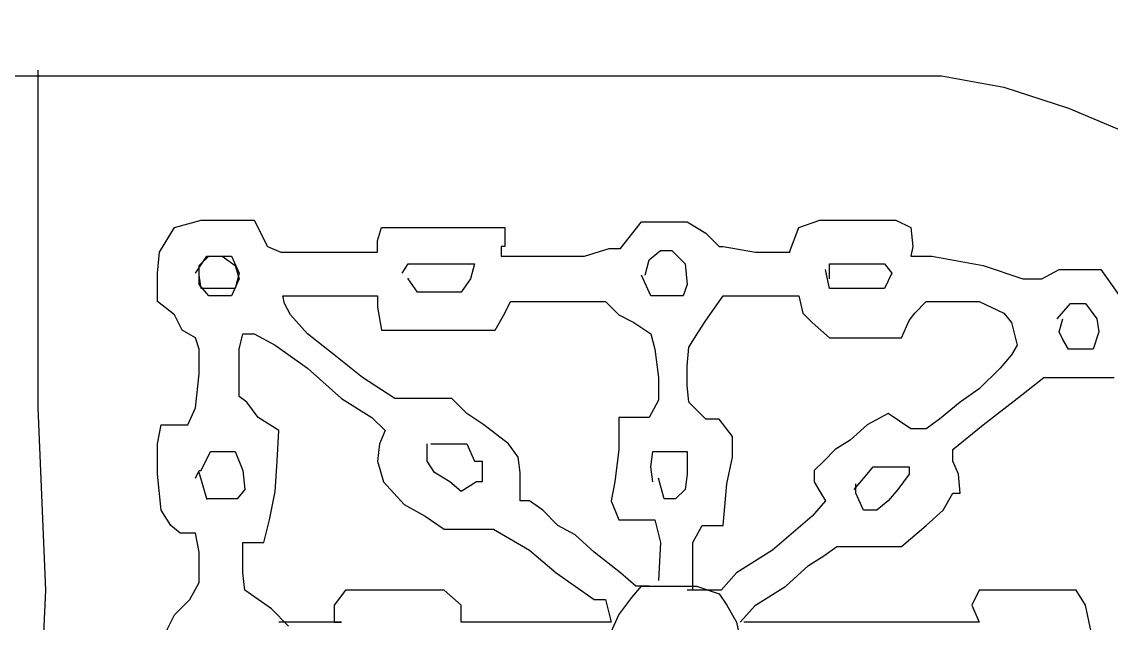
# Model space of a CAD drawing. Extents: x 748454 to 749044, y 4315881 to 4316908.
# Drawn here: x 748492.02 to 748497.76, y 4316745.25 to 4316748.42 of the extents above; entities that cross this region are included whole.
import ezdxf

# ---------------------------------------------------------------- set-up
doc = ezdxf.new("R2010")
doc.units = 0
doc.layers.get('0').update_dxf_attribs({"linetype": 'CONTINUOUS'})

msp = doc.modelspace()

# ---------------------------------------------------------------- linework, layer by layer
at = {"color": 0, "linetype": 'CONTINUOUS'}
for p, q in [((748491.92, 4316748.14), (748492.12, 4316748.14)), ((748491.92, 4316748.14), (748492.12, 4316748.14)), ((748492.1, 4316748.17), (748492.1, 4316747.97)), ((748492.1, 4316748.17), (748492.1, 4316747.97)), ((748492.12, 4316748.14), (748492.85, 4316748.14)), ((748492.12, 4316748.14), (748492.85, 4316748.14)), ((748492.85, 4316748.14), (748493.26, 4316748.14)), ((748492.85, 4316748.14), (748493.26, 4316748.14)), ((748493.26, 4316748.14), (748493.82, 4316748.14)), ((748493.26, 4316748.14), (748493.82, 4316748.14)), ((748493.82, 4316748.14), (748494.14, 4316748.14)), ((748493.82, 4316748.14), (748494.14, 4316748.14)), ((748494.14, 4316748.14), (748494.64, 4316748.14)), ((748494.14, 4316748.14), (748494.64, 4316748.14)), ((748494.64, 4316748.14), (748495.2, 4316748.14)), ((748494.64, 4316748.14), (748495.2, 4316748.14)), ((748495.2, 4316748.14), (748495.68, 4316748.14)), ((748495.2, 4316748.14), (748495.68, 4316748.14)), ((748495.68, 4316748.14), (748496.09, 4316748.14)), ((748495.68, 4316748.14), (748496.09, 4316748.14)), ((748496.09, 4316748.14), (748496.5, 4316748.14)), ((748496.09, 4316748.14), (748496.5, 4316748.14)), ((748496.5, 4316748.14), (748496.86, 4316748.14)), ((748496.5, 4316748.14), (748496.86, 4316748.14)), ((748496.86, 4316748.14), (748497.19, 4316748.08)), ((748496.86, 4316748.14), (748497.19, 4316748.08)), ((748497.19, 4316748.08), (748497.53, 4316747.97)), ((748497.19, 4316748.08), (748497.53, 4316747.97)), ((748492.1, 4316747.97), (748492.1, 4316747.32)), ((748492.1, 4316747.97), (748492.1, 4316747.32)), ((748497.53, 4316747.97), (748497.93, 4316747.8)), ((748497.53, 4316747.97), (748497.93, 4316747.8)), ((748492.82, 4316747.34), (748492.96, 4316747.38)), ((748492.82, 4316747.34), (748492.96, 4316747.38)), ((748492.96, 4316747.38), (748493.09, 4316747.38)), ((748492.96, 4316747.38), (748493.09, 4316747.38)), ((748493.09, 4316747.38), (748493.24, 4316747.38)), ((748493.09, 4316747.38), (748493.24, 4316747.38)), ((748493.24, 4316747.38), (748493.31, 4316747.24)), ((748493.24, 4316747.38), (748493.31, 4316747.24)), ((748495.17, 4316747.23), (748495.28, 4316747.37)), ((748495.17, 4316747.23), (748495.28, 4316747.37)), ((748495.28, 4316747.37), (748495.4, 4316747.37)), ((748495.28, 4316747.37), (748495.4, 4316747.37)), ((748495.4, 4316747.37), (748495.52, 4316747.37)), ((748495.4, 4316747.37), (748495.52, 4316747.37)), ((748495.52, 4316747.37), (748495.62, 4316747.31)), ((748495.52, 4316747.37), (748495.62, 4316747.31)), ((748496.11, 4316747.34), (748496.22, 4316747.38)), ((748496.11, 4316747.34), (748496.22, 4316747.38)), ((748496.22, 4316747.38), (748496.35, 4316747.38)), ((748496.22, 4316747.38), (748496.35, 4316747.38)), ((748496.35, 4316747.38), (748496.5, 4316747.38)), ((748496.35, 4316747.38), (748496.5, 4316747.38)), ((748496.5, 4316747.38), (748496.62, 4316747.38)), ((748496.5, 4316747.38), (748496.62, 4316747.38)), ((748496.62, 4316747.38), (748496.7, 4316747.34)), ((748496.62, 4316747.38), (748496.7, 4316747.34)), ((748492.1, 4316747.32), (748492.1, 4316746.39)), ((748492.1, 4316747.32), (748492.1, 4316746.39)), ((748492.74, 4316747.21), (748492.82, 4316747.34)), ((748492.74, 4316747.21), (748492.82, 4316747.34)), ((748493.89, 4316747.27), (748493.91, 4316747.34)), ((748493.89, 4316747.27), (748493.91, 4316747.34)), ((748493.91, 4316747.34), (748493.98, 4316747.34)), ((748493.91, 4316747.34), (748493.98, 4316747.34)), ((748493.98, 4316747.34), (748494.14, 4316747.34)), ((748493.98, 4316747.34), (748494.14, 4316747.34)), ((748494.14, 4316747.34), (748494.27, 4316747.34)), ((748494.14, 4316747.34), (748494.27, 4316747.34)), ((748494.27, 4316747.34), (748494.4, 4316747.34)), ((748494.27, 4316747.34), (748494.4, 4316747.34)), ((748494.4, 4316747.34), (748494.5, 4316747.34)), ((748494.4, 4316747.34), (748494.5, 4316747.34)), ((748494.5, 4316747.34), (748494.56, 4316747.34)), ((748494.5, 4316747.34), (748494.56, 4316747.34)), ((748494.56, 4316747.34), (748494.56, 4316747.24)), ((748494.56, 4316747.34), (748494.56, 4316747.24)), ((748496.06, 4316747.21), (748496.11, 4316747.34)), ((748496.06, 4316747.21), (748496.11, 4316747.34)), ((748496.7, 4316747.34), (748496.71, 4316747.24)), ((748496.7, 4316747.34), (748496.71, 4316747.24)), ((748493.89, 4316747.21), (748493.89, 4316747.27)), ((748493.89, 4316747.21), (748493.89, 4316747.27)), ((748495.62, 4316747.31), (748495.69, 4316747.24)), ((748495.62, 4316747.31), (748495.69, 4316747.24)), ((748492.73, 4316747.1), (748492.74, 4316747.21)), ((748492.73, 4316747.1), (748492.74, 4316747.21)), ((748493.31, 4316747.24), (748493.38, 4316747.21)), ((748493.31, 4316747.24), (748493.38, 4316747.21)), ((748493.38, 4316747.21), (748493.5, 4316747.21)), ((748493.38, 4316747.21), (748493.5, 4316747.21)), ((748493.5, 4316747.21), (748493.64, 4316747.21)), ((748493.5, 4316747.21), (748493.64, 4316747.21)), ((748493.64, 4316747.21), (748493.8, 4316747.21)), ((748493.64, 4316747.21), (748493.8, 4316747.21)), ((748493.8, 4316747.21), (748493.89, 4316747.21)), ((748493.8, 4316747.21), (748493.89, 4316747.21)), ((748494.56, 4316747.24), (748494.54, 4316747.24)), ((748494.54, 4316747.24), (748494.54, 4316747.19)), ((748494.56, 4316747.24), (748494.54, 4316747.24)), ((748494.54, 4316747.24), (748494.54, 4316747.19)), ((748494.98, 4316747.19), (748495.11, 4316747.23)), ((748494.98, 4316747.19), (748495.11, 4316747.23)), ((748495.11, 4316747.23), (748495.17, 4316747.23)), ((748495.11, 4316747.23), (748495.17, 4316747.23)), ((748495.32, 4316747.17), (748495.38, 4316747.22)), ((748495.32, 4316747.17), (748495.38, 4316747.22)), ((748495.38, 4316747.22), (748495.44, 4316747.22)), ((748495.38, 4316747.22), (748495.44, 4316747.22)), ((748495.44, 4316747.22), (748495.51, 4316747.15)), ((748495.44, 4316747.22), (748495.51, 4316747.15)), ((748495.69, 4316747.24), (748495.71, 4316747.24)), ((748495.69, 4316747.24), (748495.71, 4316747.24)), ((748495.71, 4316747.24), (748495.88, 4316747.21)), ((748495.71, 4316747.24), (748495.88, 4316747.21)), ((748495.88, 4316747.21), (748495.98, 4316747.21)), ((748495.88, 4316747.21), (748495.98, 4316747.21)), ((748495.98, 4316747.21), (748496.06, 4316747.21)), ((748495.98, 4316747.21), (748496.06, 4316747.21)), ((748496.71, 4316747.24), (748496.7, 4316747.19)), ((748496.71, 4316747.24), (748496.7, 4316747.19)), ((748492.93, 4316747.1), (748492.99, 4316747.19)), ((748492.93, 4316747.1), (748492.99, 4316747.19)), ((748492.95, 4316747.14), (748493, 4316747.19)), ((748492.95, 4316747.14), (748493, 4316747.19)), ((748492.95, 4316747.04), (748492.95, 4316747.14)), ((748492.95, 4316747.09), (748492.95, 4316747.14)), ((748492.95, 4316747.04), (748492.95, 4316747.14)), ((748492.95, 4316747.09), (748492.95, 4316747.14)), ((748492.99, 4316747.19), (748493.04, 4316747.19)), ((748492.99, 4316747.19), (748493.04, 4316747.19)), ((748493, 4316747.19), (748493.07, 4316747.19)), ((748493, 4316747.19), (748493.07, 4316747.19)), ((748493.04, 4316747.19), (748493.12, 4316747.19)), ((748493.04, 4316747.19), (748493.12, 4316747.19)), ((748493.07, 4316747.19), (748493.14, 4316747.14)), ((748493.07, 4316747.19), (748493.14, 4316747.14)), ((748493.12, 4316747.19), (748493.16, 4316747.1)), ((748493.12, 4316747.19), (748493.16, 4316747.1)), ((748493.14, 4316747.14), (748493.16, 4316747.07)), ((748493.14, 4316747.14), (748493.16, 4316747.07)), ((748494.02, 4316747.1), (748494.05, 4316747.15)), ((748494.02, 4316747.1), (748494.05, 4316747.15)), ((748494.05, 4316747.15), (748494.11, 4316747.15)), ((748494.05, 4316747.15), (748494.11, 4316747.15)), ((748494.11, 4316747.15), (748494.21, 4316747.15)), ((748494.11, 4316747.15), (748494.21, 4316747.15)), ((748494.21, 4316747.15), (748494.34, 4316747.15)), ((748494.21, 4316747.15), (748494.34, 4316747.15)), ((748494.34, 4316747.15), (748494.4, 4316747.15)), ((748494.34, 4316747.15), (748494.4, 4316747.15)), ((748494.4, 4316747.15), (748494.38, 4316747.07)), ((748494.4, 4316747.15), (748494.38, 4316747.07)), ((748494.54, 4316747.19), (748494.69, 4316747.19)), ((748494.54, 4316747.19), (748494.69, 4316747.19)), ((748494.69, 4316747.19), (748494.87, 4316747.19)), ((748494.69, 4316747.19), (748494.87, 4316747.19)), ((748494.87, 4316747.19), (748494.98, 4316747.19)), ((748494.87, 4316747.19), (748494.98, 4316747.19)), ((748495.3, 4316747.09), (748495.32, 4316747.17)), ((748495.3, 4316747.09), (748495.32, 4316747.17)), ((748495.51, 4316747.15), (748495.52, 4316747.04)), ((748495.51, 4316747.15), (748495.52, 4316747.04)), ((748496.27, 4316747.07), (748496.27, 4316747.15)), ((748496.27, 4316747.15), (748496.3, 4316747.15)), ((748496.27, 4316747.07), (748496.27, 4316747.15)), ((748496.27, 4316747.15), (748496.3, 4316747.15)), ((748496.3, 4316747.15), (748496.41, 4316747.15)), ((748496.3, 4316747.15), (748496.41, 4316747.15)), ((748496.41, 4316747.15), (748496.5, 4316747.15)), ((748496.41, 4316747.15), (748496.5, 4316747.15)), ((748496.5, 4316747.15), (748496.56, 4316747.15)), ((748496.5, 4316747.15), (748496.56, 4316747.15)), ((748496.56, 4316747.15), (748496.6, 4316747.1)), ((748496.56, 4316747.15), (748496.6, 4316747.1)), ((748496.7, 4316747.19), (748496.81, 4316747.19)), ((748496.7, 4316747.19), (748496.81, 4316747.19)), ((748496.81, 4316747.19), (748497.08, 4316747.14)), ((748496.81, 4316747.19), (748497.08, 4316747.14)), ((748497.08, 4316747.14), (748497.29, 4316747.07)), ((748497.08, 4316747.14), (748497.29, 4316747.07)), ((748492.73, 4316746.95), (748492.73, 4316747.1)), ((748492.73, 4316746.95), (748492.73, 4316747.1)), ((748492.96, 4316747.02), (748492.95, 4316747.09)), ((748492.96, 4316747.02), (748492.95, 4316747.09)), ((748493.16, 4316747.1), (748493.14, 4316747.02)), ((748493.16, 4316747.1), (748493.14, 4316747.02)), ((748495.33, 4316746.98), (748495.28, 4316747.09)), ((748495.33, 4316746.98), (748495.28, 4316747.09)), ((748496.27, 4316747.02), (748496.25, 4316747.12)), ((748496.27, 4316747.02), (748496.25, 4316747.12)), ((748496.6, 4316747.1), (748496.56, 4316747.02)), ((748496.6, 4316747.1), (748496.56, 4316747.02)), ((748497.39, 4316747.07), (748497.48, 4316747.12)), ((748497.39, 4316747.07), (748497.48, 4316747.12)), ((748497.48, 4316747.12), (748497.59, 4316747.12)), ((748497.48, 4316747.12), (748497.59, 4316747.12)), ((748497.59, 4316747.12), (748497.7, 4316747.12)), ((748497.59, 4316747.12), (748497.7, 4316747.12)), ((748497.7, 4316747.12), (748497.82, 4316746.95)), ((748497.7, 4316747.12), (748497.82, 4316746.95)), ((748493, 4316746.98), (748492.95, 4316747.04)), ((748493, 4316746.98), (748492.95, 4316747.04)), ((748493.16, 4316747.07), (748493.12, 4316746.98)), ((748493.16, 4316747.07), (748493.12, 4316746.98)), ((748494.1, 4316747), (748494.05, 4316747.07)), ((748494.1, 4316747), (748494.05, 4316747.07)), ((748494.38, 4316747.07), (748494.33, 4316747)), ((748494.38, 4316747.07), (748494.33, 4316747)), ((748495.52, 4316747.04), (748495.5, 4316746.98)), ((748495.52, 4316747.04), (748495.5, 4316746.98)), ((748497.29, 4316747.07), (748497.39, 4316747.07)), ((748497.29, 4316747.07), (748497.39, 4316747.07)), ((748493, 4316747.02), (748492.96, 4316747.02)), ((748493, 4316747.02), (748492.96, 4316747.02)), ((748493.04, 4316747.02), (748493, 4316747.02)), ((748493.04, 4316747.02), (748493, 4316747.02)), ((748493.05, 4316746.98), (748493, 4316746.98)), ((748493.05, 4316746.98), (748493, 4316746.98)), ((748493.1, 4316747.02), (748493.04, 4316747.02)), ((748493.1, 4316747.02), (748493.04, 4316747.02)), ((748493.12, 4316746.98), (748493.05, 4316746.98)), ((748493.12, 4316746.98), (748493.05, 4316746.98)), ((748493.14, 4316747.02), (748493.1, 4316747.02)), ((748493.14, 4316747.02), (748493.1, 4316747.02)), ((748493.4, 4316746.94), (748493.39, 4316746.98)), ((748493.39, 4316746.98), (748493.54, 4316746.98)), ((748493.4, 4316746.94), (748493.39, 4316746.98)), ((748493.39, 4316746.98), (748493.54, 4316746.98)), ((748493.54, 4316746.98), (748493.72, 4316746.98)), ((748493.54, 4316746.98), (748493.72, 4316746.98)), ((748493.72, 4316746.98), (748493.84, 4316746.98)), ((748493.72, 4316746.98), (748493.84, 4316746.98)), ((748493.84, 4316746.98), (748493.89, 4316746.98)), ((748493.84, 4316746.98), (748493.89, 4316746.98)), ((748493.89, 4316746.98), (748493.89, 4316746.92)), ((748493.89, 4316746.98), (748493.89, 4316746.92)), ((748494.13, 4316747), (748494.1, 4316747)), ((748494.13, 4316747), (748494.1, 4316747)), ((748494.23, 4316747), (748494.13, 4316747)), ((748494.23, 4316747), (748494.13, 4316747)), ((748494.33, 4316747), (748494.23, 4316747)), ((748494.33, 4316747), (748494.23, 4316747)), ((748495.35, 4316746.98), (748495.33, 4316746.98)), ((748495.35, 4316746.98), (748495.33, 4316746.98)), ((748495.43, 4316746.98), (748495.35, 4316746.98)), ((748495.43, 4316746.98), (748495.35, 4316746.98)), ((748495.5, 4316746.98), (748495.43, 4316746.98)), ((748495.5, 4316746.98), (748495.43, 4316746.98)), ((748495.62, 4316746.85), (748495.71, 4316746.98)), ((748495.62, 4316746.85), (748495.71, 4316746.98)), ((748495.71, 4316746.98), (748495.79, 4316746.98)), ((748495.71, 4316746.98), (748495.79, 4316746.98)), ((748495.79, 4316746.98), (748495.93, 4316746.98)), ((748495.79, 4316746.98), (748495.93, 4316746.98)), ((748495.93, 4316746.98), (748496.01, 4316746.98)), ((748495.93, 4316746.98), (748496.01, 4316746.98)), ((748496.01, 4316746.98), (748496.08, 4316746.98)), ((748496.01, 4316746.98), (748496.08, 4316746.98)), ((748496.08, 4316746.98), (748496.11, 4316746.98)), ((748496.08, 4316746.98), (748496.11, 4316746.98)), ((748496.11, 4316746.98), (748496.13, 4316746.89)), ((748496.11, 4316746.98), (748496.13, 4316746.89)), ((748496.34, 4316747.02), (748496.27, 4316747.02)), ((748496.34, 4316747.02), (748496.27, 4316747.02)), ((748496.47, 4316747.02), (748496.34, 4316747.02)), ((748496.47, 4316747.02), (748496.34, 4316747.02)), ((748496.56, 4316747.02), (748496.47, 4316747.02)), ((748496.56, 4316747.02), (748496.47, 4316747.02)), ((748492.82, 4316746.88), (748492.73, 4316746.95)), ((748492.82, 4316746.88), (748492.73, 4316746.95)), ((748493.43, 4316746.88), (748493.4, 4316746.94)), ((748493.43, 4316746.88), (748493.4, 4316746.94)), ((748493.89, 4316746.92), (748493.91, 4316746.8)), ((748493.89, 4316746.92), (748493.91, 4316746.8)), ((748494.56, 4316746.89), (748494.59, 4316746.95)), ((748494.56, 4316746.89), (748494.59, 4316746.95)), ((748494.59, 4316746.95), (748494.72, 4316746.95)), ((748494.59, 4316746.95), (748494.72, 4316746.95)), ((748494.72, 4316746.95), (748494.88, 4316746.95)), ((748494.72, 4316746.95), (748494.88, 4316746.95)), ((748494.88, 4316746.95), (748495, 4316746.95)), ((748494.88, 4316746.95), (748495, 4316746.95)), ((748495, 4316746.95), (748495.09, 4316746.95)), ((748495, 4316746.95), (748495.09, 4316746.95)), ((748495.09, 4316746.95), (748495.16, 4316746.88)), ((748495.09, 4316746.95), (748495.16, 4316746.88)), ((748496.72, 4316746.89), (748496.78, 4316746.95)), ((748496.72, 4316746.89), (748496.78, 4316746.95)), ((748496.78, 4316746.95), (748496.9, 4316746.95)), ((748496.78, 4316746.95), (748496.9, 4316746.95)), ((748496.9, 4316746.95), (748497.06, 4316746.95)), ((748496.9, 4316746.95), (748497.06, 4316746.95)), ((748497.06, 4316746.95), (748497.19, 4316746.89)), ((748497.06, 4316746.95), (748497.19, 4316746.89)), ((748497.47, 4316746.86), (748497.54, 4316746.94)), ((748497.47, 4316746.86), (748497.54, 4316746.94)), ((748497.54, 4316746.94), (748497.62, 4316746.94)), ((748497.54, 4316746.94), (748497.62, 4316746.94)), ((748497.62, 4316746.94), (748497.68, 4316746.86)), ((748497.62, 4316746.94), (748497.68, 4316746.86)), ((748492.86, 4316746.8), (748492.82, 4316746.88)), ((748492.86, 4316746.8), (748492.82, 4316746.88)), ((748493.52, 4316746.78), (748493.43, 4316746.88)), ((748493.52, 4316746.78), (748493.43, 4316746.88)), ((748494.51, 4316746.8), (748494.56, 4316746.89)), ((748494.51, 4316746.8), (748494.56, 4316746.89)), ((748495.16, 4316746.88), (748495.24, 4316746.84)), ((748495.16, 4316746.88), (748495.24, 4316746.84)), ((748496.13, 4316746.89), (748496.18, 4316746.84)), ((748496.13, 4316746.89), (748496.18, 4316746.84)), ((748496.69, 4316746.85), (748496.72, 4316746.89)), ((748496.69, 4316746.85), (748496.72, 4316746.89)), ((748497.19, 4316746.89), (748497.23, 4316746.84)), ((748497.19, 4316746.89), (748497.23, 4316746.84)), ((748497.48, 4316746.79), (748497.5, 4316746.86)), ((748497.48, 4316746.79), (748497.5, 4316746.86)), ((748497.68, 4316746.86), (748497.69, 4316746.79)), ((748497.68, 4316746.86), (748497.69, 4316746.79)), ((748492.93, 4316746.76), (748492.86, 4316746.8)), ((748492.93, 4316746.76), (748492.86, 4316746.8)), ((748493.91, 4316746.8), (748494, 4316746.8)), ((748493.91, 4316746.8), (748494, 4316746.8)), ((748494, 4316746.8), (748494.21, 4316746.8)), ((748494, 4316746.8), (748494.21, 4316746.8)), ((748494.21, 4316746.8), (748494.31, 4316746.8)), ((748494.21, 4316746.8), (748494.31, 4316746.8)), ((748494.31, 4316746.8), (748494.44, 4316746.8)), ((748494.31, 4316746.8), (748494.44, 4316746.8)), ((748494.44, 4316746.8), (748494.51, 4316746.8)), ((748494.44, 4316746.8), (748494.51, 4316746.8)), ((748495.24, 4316746.84), (748495.33, 4316746.78)), ((748495.24, 4316746.84), (748495.33, 4316746.78)), ((748495.58, 4316746.79), (748495.62, 4316746.85)), ((748495.58, 4316746.79), (748495.62, 4316746.85)), ((748496.18, 4316746.84), (748496.27, 4316746.76)), ((748496.18, 4316746.84), (748496.27, 4316746.76)), ((748496.65, 4316746.76), (748496.69, 4316746.85)), ((748496.65, 4316746.76), (748496.69, 4316746.85)), ((748497.23, 4316746.84), (748497.26, 4316746.72)), ((748497.23, 4316746.84), (748497.26, 4316746.72)), ((748492.95, 4316746.7), (748492.93, 4316746.76)), ((748492.95, 4316746.7), (748492.93, 4316746.76)), ((748493.16, 4316746.7), (748493.18, 4316746.78)), ((748493.16, 4316746.7), (748493.18, 4316746.78)), ((748493.18, 4316746.78), (748493.24, 4316746.78)), ((748493.18, 4316746.78), (748493.24, 4316746.78)), ((748493.24, 4316746.78), (748493.35, 4316746.72)), ((748493.24, 4316746.78), (748493.35, 4316746.72)), ((748493.66, 4316746.67), (748493.52, 4316746.78)), ((748493.66, 4316746.67), (748493.52, 4316746.78)), ((748495.33, 4316746.78), (748495.35, 4316746.7)), ((748495.33, 4316746.78), (748495.35, 4316746.7)), ((748495.53, 4316746.71), (748495.58, 4316746.79)), ((748495.53, 4316746.71), (748495.58, 4316746.79)), ((748496.27, 4316746.76), (748496.37, 4316746.76)), ((748496.27, 4316746.76), (748496.37, 4316746.76)), ((748496.37, 4316746.76), (748496.45, 4316746.76)), ((748496.37, 4316746.76), (748496.45, 4316746.76)), ((748496.45, 4316746.76), (748496.55, 4316746.76)), ((748496.45, 4316746.76), (748496.55, 4316746.76)), ((748496.55, 4316746.76), (748496.65, 4316746.76)), ((748496.55, 4316746.76), (748496.65, 4316746.76)), ((748497.5, 4316746.75), (748497.48, 4316746.79)), ((748497.5, 4316746.75), (748497.48, 4316746.79)), ((748497.53, 4316746.7), (748497.5, 4316746.75)), ((748497.53, 4316746.7), (748497.5, 4316746.75)), ((748497.69, 4316746.79), (748497.66, 4316746.7)), ((748497.69, 4316746.79), (748497.66, 4316746.7)), ((748492.95, 4316746.57), (748492.95, 4316746.7)), ((748492.95, 4316746.57), (748492.95, 4316746.7)), ((748493.16, 4316746.57), (748493.16, 4316746.7)), ((748493.16, 4316746.57), (748493.16, 4316746.7)), ((748493.35, 4316746.72), (748493.52, 4316746.6)), ((748493.35, 4316746.72), (748493.52, 4316746.6)), ((748495.35, 4316746.7), (748495.37, 4316746.55)), ((748495.35, 4316746.7), (748495.37, 4316746.55)), ((748495.52, 4316746.61), (748495.53, 4316746.71)), ((748495.52, 4316746.61), (748495.53, 4316746.71)), ((748497.26, 4316746.72), (748497.23, 4316746.67)), ((748497.26, 4316746.72), (748497.23, 4316746.67)), ((748497.59, 4316746.7), (748497.53, 4316746.7)), ((748497.59, 4316746.7), (748497.53, 4316746.7)), ((748497.66, 4316746.7), (748497.59, 4316746.7)), ((748497.66, 4316746.7), (748497.59, 4316746.7)), ((748493.81, 4316746.55), (748493.66, 4316746.67)), ((748493.81, 4316746.55), (748493.66, 4316746.67)), ((748497.23, 4316746.67), (748497.17, 4316746.6)), ((748497.23, 4316746.67), (748497.17, 4316746.6)), ((748492.93, 4316746.39), (748492.95, 4316746.57)), ((748492.93, 4316746.39), (748492.95, 4316746.57)), ((748493.16, 4316746.45), (748493.16, 4316746.57)), ((748493.16, 4316746.45), (748493.16, 4316746.57)), ((748493.52, 4316746.6), (748493.7, 4316746.44)), ((748493.52, 4316746.6), (748493.7, 4316746.44)), ((748495.52, 4316746.51), (748495.52, 4316746.61)), ((748495.52, 4316746.51), (748495.52, 4316746.61)), ((748497.17, 4316746.6), (748497.06, 4316746.49)), ((748497.17, 4316746.6), (748497.06, 4316746.49)), ((748493.98, 4316746.44), (748493.81, 4316746.55)), ((748493.98, 4316746.44), (748493.81, 4316746.55)), ((748495.37, 4316746.55), (748495.37, 4316746.43)), ((748495.37, 4316746.55), (748495.37, 4316746.43)), ((748495.53, 4316746.42), (748495.52, 4316746.51)), ((748495.53, 4316746.42), (748495.52, 4316746.51)), ((748497.26, 4316746.44), (748497.4, 4316746.55)), ((748497.26, 4316746.44), (748497.4, 4316746.55)), ((748497.4, 4316746.55), (748497.5, 4316746.55)), ((748497.4, 4316746.55), (748497.5, 4316746.55)), ((748497.5, 4316746.55), (748497.59, 4316746.55)), ((748497.5, 4316746.55), (748497.59, 4316746.55)), ((748497.59, 4316746.55), (748497.68, 4316746.55)), ((748497.59, 4316746.55), (748497.68, 4316746.55)), ((748497.68, 4316746.55), (748497.77, 4316746.55)), ((748497.68, 4316746.55), (748497.77, 4316746.55)), ((748497.06, 4316746.49), (748496.96, 4316746.42)), ((748497.06, 4316746.49), (748496.96, 4316746.42)), ((748493.2, 4316746.42), (748493.16, 4316746.45)), ((748493.2, 4316746.42), (748493.16, 4316746.45)), ((748493.26, 4316746.34), (748493.2, 4316746.42)), ((748493.26, 4316746.34), (748493.2, 4316746.42)), ((748493.7, 4316746.44), (748493.86, 4316746.34)), ((748493.7, 4316746.44), (748493.86, 4316746.34)), ((748494.05, 4316746.44), (748493.98, 4316746.44)), ((748494.05, 4316746.44), (748493.98, 4316746.44)), ((748494.11, 4316746.44), (748494.05, 4316746.44)), ((748494.11, 4316746.44), (748494.05, 4316746.44)), ((748494.2, 4316746.44), (748494.11, 4316746.44)), ((748494.2, 4316746.44), (748494.11, 4316746.44)), ((748494.28, 4316746.44), (748494.2, 4316746.44)), ((748494.28, 4316746.44), (748494.2, 4316746.44)), ((748494.36, 4316746.36), (748494.28, 4316746.44)), ((748494.36, 4316746.36), (748494.28, 4316746.44)), ((748495.37, 4316746.43), (748495.32, 4316746.34)), ((748495.37, 4316746.43), (748495.32, 4316746.34)), ((748495.62, 4316746.33), (748495.53, 4316746.42)), ((748495.62, 4316746.33), (748495.53, 4316746.42)), ((748496.96, 4316746.42), (748496.85, 4316746.33)), ((748496.96, 4316746.42), (748496.85, 4316746.33)), ((748497.08, 4316746.3), (748497.26, 4316746.44)), ((748497.08, 4316746.3), (748497.26, 4316746.44)), ((748492.1, 4316746.39), (748492.14, 4316745.43)), ((748492.1, 4316746.39), (748492.14, 4316745.43)), ((748492.89, 4316746.3), (748492.93, 4316746.39)), ((748492.89, 4316746.3), (748492.93, 4316746.39)), ((748493.37, 4316746.27), (748493.26, 4316746.34)), ((748493.37, 4316746.27), (748493.26, 4316746.34)), ((748493.86, 4316746.34), (748493.93, 4316746.27)), ((748493.86, 4316746.34), (748493.93, 4316746.27)), ((748494.45, 4316746.3), (748494.36, 4316746.36)), ((748494.45, 4316746.3), (748494.36, 4316746.36)), ((748495.24, 4316746.34), (748495.16, 4316746.34)), ((748495.16, 4316746.34), (748495.16, 4316746.17)), ((748495.24, 4316746.34), (748495.16, 4316746.34)), ((748495.16, 4316746.34), (748495.16, 4316746.17)), ((748495.32, 4316746.34), (748495.24, 4316746.34)), ((748495.32, 4316746.34), (748495.24, 4316746.34)), ((748496.58, 4316746.36), (748496.47, 4316746.3)), ((748496.58, 4316746.36), (748496.47, 4316746.3)), ((748496.7, 4316746.28), (748496.58, 4316746.36)), ((748496.7, 4316746.28), (748496.58, 4316746.36)), ((748492.73, 4316746.2), (748492.75, 4316746.3)), ((748492.73, 4316746.2), (748492.75, 4316746.3)), ((748492.75, 4316746.3), (748492.82, 4316746.3)), ((748492.75, 4316746.3), (748492.82, 4316746.3)), ((748492.82, 4316746.3), (748492.89, 4316746.3)), ((748492.82, 4316746.3), (748492.89, 4316746.3)), ((748494.58, 4316746.2), (748494.45, 4316746.3)), ((748494.58, 4316746.2), (748494.45, 4316746.3)), ((748495.69, 4316746.33), (748495.62, 4316746.33)), ((748495.69, 4316746.33), (748495.62, 4316746.33)), ((748495.76, 4316746.24), (748495.69, 4316746.33)), ((748495.76, 4316746.24), (748495.69, 4316746.33)), ((748496.47, 4316746.3), (748496.38, 4316746.22)), ((748496.47, 4316746.3), (748496.38, 4316746.22)), ((748496.78, 4316746.28), (748496.7, 4316746.28)), ((748496.78, 4316746.28), (748496.7, 4316746.28)), ((748496.85, 4316746.33), (748496.78, 4316746.28)), ((748496.85, 4316746.33), (748496.78, 4316746.28)), ((748496.92, 4316746.17), (748497.08, 4316746.3)), ((748496.92, 4316746.17), (748497.08, 4316746.3)), ((748493.36, 4316746.11), (748493.37, 4316746.27)), ((748493.36, 4316746.11), (748493.37, 4316746.27)), ((748493.93, 4316746.27), (748493.9, 4316746.2)), ((748493.93, 4316746.27), (748493.9, 4316746.2)), ((748495.76, 4316746.13), (748495.76, 4316746.24)), ((748495.76, 4316746.13), (748495.76, 4316746.24)), ((748492.73, 4316746.04), (748492.73, 4316746.2)), ((748492.73, 4316746.04), (748492.73, 4316746.2)), ((748493.9, 4316746.2), (748493.89, 4316746.11)), ((748493.9, 4316746.2), (748493.89, 4316746.11)), ((748494.15, 4316746.11), (748494.15, 4316746.2)), ((748494.15, 4316746.11), (748494.15, 4316746.2)), ((748494.17, 4316746.2), (748494.19, 4316746.2)), ((748494.17, 4316746.2), (748494.19, 4316746.2)), ((748494.19, 4316746.2), (748494.25, 4316746.2)), ((748494.19, 4316746.2), (748494.25, 4316746.2)), ((748494.25, 4316746.2), (748494.36, 4316746.2)), ((748494.25, 4316746.2), (748494.36, 4316746.2)), ((748494.36, 4316746.2), (748494.4, 4316746.11)), ((748494.36, 4316746.2), (748494.4, 4316746.11)), ((748494.63, 4316746.13), (748494.58, 4316746.2)), ((748494.63, 4316746.13), (748494.58, 4316746.2)), ((748495.16, 4316746.17), (748495.14, 4316746)), ((748495.16, 4316746.17), (748495.14, 4316746)), ((748496.3, 4316746.17), (748496.24, 4316746.11)), ((748496.3, 4316746.17), (748496.24, 4316746.11)), ((748496.38, 4316746.22), (748496.3, 4316746.17)), ((748496.38, 4316746.22), (748496.3, 4316746.17)), ((748496.92, 4316746.11), (748496.92, 4316746.17)), ((748496.92, 4316746.11), (748496.92, 4316746.17)), ((748492.96, 4316746.06), (748493.01, 4316746.16)), ((748492.96, 4316746.06), (748493.01, 4316746.16)), ((748493.01, 4316746.16), (748493.1, 4316746.16)), ((748493.01, 4316746.16), (748493.1, 4316746.16)), ((748493.1, 4316746.16), (748493.14, 4316746.16)), ((748493.1, 4316746.16), (748493.14, 4316746.16)), ((748493.14, 4316746.16), (748493.18, 4316746.06)), ((748493.14, 4316746.16), (748493.18, 4316746.06)), ((748493.35, 4316745.95), (748493.36, 4316746.11)), ((748493.35, 4316745.95), (748493.36, 4316746.11)), ((748493.89, 4316746.11), (748493.92, 4316746)), ((748493.89, 4316746.11), (748493.92, 4316746)), ((748494.19, 4316746.05), (748494.15, 4316746.11)), ((748494.19, 4316746.05), (748494.15, 4316746.11)), ((748494.4, 4316746.11), (748494.44, 4316746.11)), ((748494.4, 4316746.11), (748494.44, 4316746.11)), ((748494.44, 4316746.11), (748494.44, 4316746)), ((748494.44, 4316746.11), (748494.44, 4316746)), ((748494.64, 4316746.05), (748494.63, 4316746.13)), ((748494.64, 4316746.05), (748494.63, 4316746.13)), ((748495.33, 4316746.08), (748495.34, 4316746.16)), ((748495.33, 4316746.08), (748495.34, 4316746.16)), ((748495.34, 4316746.16), (748495.38, 4316746.16)), ((748495.34, 4316746.16), (748495.38, 4316746.16)), ((748495.38, 4316746.16), (748495.43, 4316746.16)), ((748495.38, 4316746.16), (748495.43, 4316746.16)), ((748495.43, 4316746.16), (748495.49, 4316746.16)), ((748495.43, 4316746.16), (748495.49, 4316746.16)), ((748495.49, 4316746.16), (748495.52, 4316746.16)), ((748495.49, 4316746.16), (748495.52, 4316746.16)), ((748495.52, 4316746.16), (748495.52, 4316746.04)), ((748495.52, 4316746.16), (748495.52, 4316746.04)), ((748495.73, 4316745.99), (748495.76, 4316746.13)), ((748495.73, 4316745.99), (748495.76, 4316746.13)), ((748496.24, 4316746.11), (748496.19, 4316746.06)), ((748496.24, 4316746.11), (748496.19, 4316746.06)), ((748496.95, 4316746.04), (748496.92, 4316746.11)), ((748496.95, 4316746.04), (748496.92, 4316746.11)), ((748492.93, 4316746.02), (748492.95, 4316746.06)), ((748492.93, 4316746.02), (748492.95, 4316746.06)), ((748492.95, 4316746.06), (748492.96, 4316746.06)), ((748492.95, 4316746.06), (748492.96, 4316746.06)), ((748492.99, 4316745.91), (748492.95, 4316746.05)), ((748492.99, 4316745.91), (748492.95, 4316746.05)), ((748493.18, 4316746.06), (748493.19, 4316745.96)), ((748493.18, 4316746.06), (748493.19, 4316745.96)), ((748494.27, 4316746), (748494.19, 4316746.05)), ((748494.27, 4316746), (748494.19, 4316746.05)), ((748494.64, 4316745.9), (748494.64, 4316746.05)), ((748494.64, 4316745.9), (748494.64, 4316746.05)), ((748495.34, 4316746), (748495.33, 4316746.08)), ((748495.34, 4316746), (748495.33, 4316746.08)), ((748496.19, 4316746.06), (748496.19, 4316746)), ((748496.19, 4316746.06), (748496.19, 4316746)), ((748496.47, 4316746.04), (748496.5, 4316746.08)), ((748496.47, 4316746.04), (748496.5, 4316746.08)), ((748496.5, 4316746.08), (748496.58, 4316746.08)), ((748496.5, 4316746.08), (748496.58, 4316746.08)), ((748496.58, 4316746.08), (748496.61, 4316746.08)), ((748496.58, 4316746.08), (748496.61, 4316746.08)), ((748496.61, 4316746.08), (748496.69, 4316746.08)), ((748496.61, 4316746.08), (748496.69, 4316746.08)), ((748496.69, 4316746.08), (748496.69, 4316746.04)), ((748496.69, 4316746.08), (748496.69, 4316746.04)), ((748492.75, 4316745.85), (748492.73, 4316746.04)), ((748492.75, 4316745.85), (748492.73, 4316746.04)), ((748493.92, 4316746), (748494.03, 4316745.88)), ((748493.92, 4316746), (748494.03, 4316745.88)), ((748494.33, 4316745.95), (748494.27, 4316746)), ((748494.33, 4316745.95), (748494.27, 4316746)), ((748494.41, 4316746), (748494.33, 4316745.95)), ((748494.41, 4316746), (748494.33, 4316745.95)), ((748494.44, 4316746), (748494.41, 4316746)), ((748494.44, 4316746), (748494.41, 4316746)), ((748495.14, 4316746), (748495.12, 4316745.9)), ((748495.14, 4316746), (748495.12, 4316745.9)), ((748495.4, 4316745.91), (748495.37, 4316746.02)), ((748495.4, 4316745.91), (748495.37, 4316746.02)), ((748495.52, 4316746.04), (748495.51, 4316745.96)), ((748495.52, 4316746.04), (748495.51, 4316745.96)), ((748496.19, 4316746), (748496.22, 4316745.95)), ((748496.19, 4316746), (748496.22, 4316745.95)), ((748496.4, 4316745.96), (748496.47, 4316746.04)), ((748496.4, 4316745.96), (748496.47, 4316746.04)), ((748496.69, 4316746.04), (748496.63, 4316745.96)), ((748496.69, 4316746.04), (748496.63, 4316745.96)), ((748496.96, 4316745.94), (748496.95, 4316746.04)), ((748496.96, 4316745.94), (748496.95, 4316746.04)), ((748493.19, 4316745.96), (748493.15, 4316745.91)), ((748493.19, 4316745.96), (748493.15, 4316745.91)), ((748493.32, 4316745.8), (748493.35, 4316745.95)), ((748493.32, 4316745.8), (748493.35, 4316745.95)), ((748495.51, 4316745.96), (748495.46, 4316745.91)), ((748495.51, 4316745.96), (748495.46, 4316745.91)), ((748495.71, 4316745.77), (748495.73, 4316745.99)), ((748495.71, 4316745.77), (748495.73, 4316745.99)), ((748496.22, 4316745.95), (748496.25, 4316745.9)), ((748496.22, 4316745.95), (748496.25, 4316745.9)), ((748496.41, 4316745.94), (748496.41, 4316745.99)), ((748496.41, 4316745.94), (748496.41, 4316745.99)), ((748496.45, 4316745.85), (748496.41, 4316745.94)), ((748496.45, 4316745.85), (748496.41, 4316745.94)), ((748496.63, 4316745.96), (748496.58, 4316745.9)), ((748496.63, 4316745.96), (748496.58, 4316745.9)), ((748496.87, 4316745.85), (748496.92, 4316745.94)), ((748496.87, 4316745.85), (748496.92, 4316745.94)), ((748496.92, 4316745.94), (748496.96, 4316745.94)), ((748496.92, 4316745.94), (748496.96, 4316745.94)), ((748493.03, 4316745.91), (748492.99, 4316745.91)), ((748493.03, 4316745.91), (748492.99, 4316745.91)), ((748493.1, 4316745.91), (748493.03, 4316745.91)), ((748493.1, 4316745.91), (748493.03, 4316745.91)), ((748493.15, 4316745.91), (748493.1, 4316745.91)), ((748493.15, 4316745.91), (748493.1, 4316745.91)), ((748494.03, 4316745.88), (748494.14, 4316745.82)), ((748494.03, 4316745.88), (748494.14, 4316745.82)), ((748494.69, 4316745.9), (748494.64, 4316745.9)), ((748494.69, 4316745.9), (748494.64, 4316745.9)), ((748494.76, 4316745.85), (748494.69, 4316745.9)), ((748494.76, 4316745.85), (748494.69, 4316745.9)), ((748495.12, 4316745.9), (748495.16, 4316745.8)), ((748495.12, 4316745.9), (748495.16, 4316745.8)), ((748495.46, 4316745.91), (748495.4, 4316745.91)), ((748495.46, 4316745.91), (748495.4, 4316745.91)), ((748496.25, 4316745.9), (748496.18, 4316745.82)), ((748496.25, 4316745.9), (748496.18, 4316745.82)), ((748496.58, 4316745.9), (748496.52, 4316745.85)), ((748496.58, 4316745.9), (748496.52, 4316745.85)), ((748492.8, 4316745.77), (748492.75, 4316745.85)), ((748492.8, 4316745.77), (748492.75, 4316745.85)), ((748494.14, 4316745.82), (748494.24, 4316745.75)), ((748494.14, 4316745.82), (748494.24, 4316745.75)), ((748494.84, 4316745.77), (748494.76, 4316745.85)), ((748494.84, 4316745.77), (748494.76, 4316745.85)), ((748496.18, 4316745.82), (748495.97, 4316745.64)), ((748496.18, 4316745.82), (748495.97, 4316745.64)), ((748496.52, 4316745.85), (748496.45, 4316745.85)), ((748496.52, 4316745.85), (748496.45, 4316745.85)), ((748496.78, 4316745.77), (748496.87, 4316745.85)), ((748496.78, 4316745.77), (748496.87, 4316745.85)), ((748492.85, 4316745.73), (748492.8, 4316745.77)), ((748492.85, 4316745.73), (748492.8, 4316745.77)), ((748493.29, 4316745.68), (748493.32, 4316745.8)), ((748493.29, 4316745.68), (748493.32, 4316745.8)), ((748494.93, 4316745.72), (748494.84, 4316745.77)), ((748494.93, 4316745.72), (748494.84, 4316745.77)), ((748495.16, 4316745.8), (748495.23, 4316745.8)), ((748495.16, 4316745.8), (748495.23, 4316745.8)), ((748495.23, 4316745.8), (748495.3, 4316745.8)), ((748495.23, 4316745.8), (748495.3, 4316745.8)), ((748495.3, 4316745.8), (748495.35, 4316745.8)), ((748495.3, 4316745.8), (748495.35, 4316745.8)), ((748495.35, 4316745.8), (748495.38, 4316745.68)), ((748495.35, 4316745.8), (748495.38, 4316745.68)), ((748495.55, 4316745.68), (748495.6, 4316745.77)), ((748495.55, 4316745.68), (748495.6, 4316745.77)), ((748495.6, 4316745.77), (748495.62, 4316745.77)), ((748495.6, 4316745.77), (748495.62, 4316745.77)), ((748495.62, 4316745.77), (748495.71, 4316745.77)), ((748495.62, 4316745.77), (748495.71, 4316745.77)), ((748496.65, 4316745.66), (748496.78, 4316745.77)), ((748496.65, 4316745.66), (748496.78, 4316745.77)), ((748492.93, 4316745.73), (748492.85, 4316745.73)), ((748492.93, 4316745.73), (748492.85, 4316745.73)), ((748492.95, 4316745.63), (748492.93, 4316745.73)), ((748492.95, 4316745.63), (748492.93, 4316745.73)), ((748494.24, 4316745.75), (748494.33, 4316745.75)), ((748494.24, 4316745.75), (748494.33, 4316745.75)), ((748494.33, 4316745.75), (748494.41, 4316745.75)), ((748494.33, 4316745.75), (748494.41, 4316745.75)), ((748494.41, 4316745.75), (748494.45, 4316745.75)), ((748494.41, 4316745.75), (748494.45, 4316745.75)), ((748494.45, 4316745.75), (748494.5, 4316745.75)), ((748494.45, 4316745.75), (748494.5, 4316745.75)), ((748494.5, 4316745.75), (748494.69, 4316745.64)), ((748494.5, 4316745.75), (748494.69, 4316745.64)), ((748495.03, 4316745.63), (748494.93, 4316745.72)), ((748495.03, 4316745.63), (748494.93, 4316745.72)), ((748493.18, 4316745.64), (748493.18, 4316745.68)), ((748493.18, 4316745.68), (748493.29, 4316745.68)), ((748493.18, 4316745.64), (748493.18, 4316745.68)), ((748493.18, 4316745.68), (748493.29, 4316745.68)), ((748495.38, 4316745.68), (748495.37, 4316745.48)), ((748495.38, 4316745.68), (748495.37, 4316745.48)), ((748495.55, 4316745.6), (748495.55, 4316745.68)), ((748495.55, 4316745.6), (748495.55, 4316745.68)), ((748496.24, 4316745.61), (748496.31, 4316745.66)), ((748496.24, 4316745.61), (748496.31, 4316745.66)), ((748496.31, 4316745.66), (748496.41, 4316745.66)), ((748496.31, 4316745.66), (748496.41, 4316745.66)), ((748496.41, 4316745.66), (748496.47, 4316745.66)), ((748496.41, 4316745.66), (748496.47, 4316745.66)), ((748496.47, 4316745.66), (748496.55, 4316745.66)), ((748496.47, 4316745.66), (748496.55, 4316745.66)), ((748496.55, 4316745.66), (748496.65, 4316745.66)), ((748496.55, 4316745.66), (748496.65, 4316745.66)), ((748492.95, 4316745.47), (748492.95, 4316745.63)), ((748492.95, 4316745.47), (748492.95, 4316745.63)), ((748493.18, 4316745.57), (748493.18, 4316745.64)), ((748493.18, 4316745.57), (748493.18, 4316745.64)), ((748494.69, 4316745.64), (748494.83, 4316745.52)), ((748494.69, 4316745.64), (748494.83, 4316745.52)), ((748495.17, 4316745.52), (748495.03, 4316745.63)), ((748495.17, 4316745.52), (748495.03, 4316745.63)), ((748495.55, 4316745.52), (748495.55, 4316745.6)), ((748495.55, 4316745.52), (748495.55, 4316745.6)), ((748495.97, 4316745.64), (748495.78, 4316745.52)), ((748495.97, 4316745.64), (748495.78, 4316745.52)), ((748496.16, 4316745.56), (748496.24, 4316745.61)), ((748496.16, 4316745.56), (748496.24, 4316745.61)), ((748493.18, 4316745.52), (748493.18, 4316745.57)), ((748493.18, 4316745.52), (748493.18, 4316745.57)), ((748496.04, 4316745.45), (748496.16, 4316745.56)), ((748496.04, 4316745.45), (748496.16, 4316745.56)), ((748493.19, 4316745.43), (748493.18, 4316745.52)), ((748493.19, 4316745.43), (748493.18, 4316745.52)), ((748494.83, 4316745.52), (748494.93, 4316745.45)), ((748494.83, 4316745.52), (748494.93, 4316745.45)), ((748495.25, 4316745.45), (748495.17, 4316745.52)), ((748495.25, 4316745.45), (748495.17, 4316745.52)), ((748495.55, 4316745.43), (748495.55, 4316745.52)), ((748495.55, 4316745.43), (748495.55, 4316745.52)), ((748495.78, 4316745.52), (748495.7, 4316745.43)), ((748495.78, 4316745.52), (748495.7, 4316745.43)), ((748492.14, 4316745.43), (748492.12, 4316745.01)), ((748492.14, 4316745.43), (748492.12, 4316745.01)), ((748492.9, 4316745.38), (748492.95, 4316745.47)), ((748492.9, 4316745.38), (748492.95, 4316745.47)), ((748493.26, 4316745.38), (748493.19, 4316745.43)), ((748493.26, 4316745.38), (748493.19, 4316745.43)), ((748493.72, 4316745.43), (748493.66, 4316745.35)), ((748493.72, 4316745.43), (748493.66, 4316745.35)), ((748493.8, 4316745.43), (748493.72, 4316745.43)), ((748493.8, 4316745.43), (748493.72, 4316745.43)), ((748493.93, 4316745.43), (748493.8, 4316745.43)), ((748493.93, 4316745.43), (748493.8, 4316745.43)), ((748494.08, 4316745.43), (748493.93, 4316745.43)), ((748494.08, 4316745.43), (748493.93, 4316745.43)), ((748494.24, 4316745.43), (748494.08, 4316745.43)), ((748494.24, 4316745.43), (748494.08, 4316745.43)), ((748494.33, 4316745.35), (748494.24, 4316745.43)), ((748494.33, 4316745.35), (748494.24, 4316745.43)), ((748494.93, 4316745.45), (748495.03, 4316745.38)), ((748494.93, 4316745.45), (748495.03, 4316745.38)), ((748495.23, 4316745.39), (748495.28, 4316745.45)), ((748495.23, 4316745.39), (748495.28, 4316745.45)), ((748495.32, 4316745.45), (748495.25, 4316745.45)), ((748495.32, 4316745.45), (748495.25, 4316745.45)), ((748495.28, 4316745.45), (748495.38, 4316745.45)), ((748495.28, 4316745.45), (748495.38, 4316745.45)), ((748495.38, 4316745.45), (748495.47, 4316745.45)), ((748495.38, 4316745.45), (748495.47, 4316745.45)), ((748495.47, 4316745.45), (748495.57, 4316745.45)), ((748495.47, 4316745.45), (748495.57, 4316745.45)), ((748495.6, 4316745.43), (748495.52, 4316745.43)), ((748495.6, 4316745.43), (748495.52, 4316745.43)), ((748495.57, 4316745.45), (748495.69, 4316745.41)), ((748495.57, 4316745.45), (748495.69, 4316745.41)), ((748495.66, 4316745.43), (748495.6, 4316745.43)), ((748495.66, 4316745.43), (748495.6, 4316745.43)), ((748495.7, 4316745.43), (748495.66, 4316745.43)), ((748495.7, 4316745.43), (748495.66, 4316745.43)), ((748495.88, 4316745.35), (748496.04, 4316745.45)), ((748495.88, 4316745.35), (748496.04, 4316745.45)), ((748497.06, 4316745.43), (748497.02, 4316745.35)), ((748497.06, 4316745.43), (748497.02, 4316745.35)), ((748497.12, 4316745.43), (748497.06, 4316745.43)), ((748497.12, 4316745.43), (748497.06, 4316745.43)), ((748497.29, 4316745.43), (748497.12, 4316745.43)), ((748497.29, 4316745.43), (748497.12, 4316745.43)), ((748497.45, 4316745.43), (748497.29, 4316745.43)), ((748497.45, 4316745.43), (748497.29, 4316745.43)), ((748497.57, 4316745.43), (748497.45, 4316745.43)), ((748497.57, 4316745.43), (748497.45, 4316745.43)), ((748497.62, 4316745.35), (748497.57, 4316745.43)), ((748497.62, 4316745.35), (748497.57, 4316745.43)), ((748492.82, 4316745.3), (748492.9, 4316745.38)), ((748492.82, 4316745.3), (748492.9, 4316745.38)), ((748493.33, 4316745.33), (748493.26, 4316745.38)), ((748493.33, 4316745.33), (748493.26, 4316745.38)), ((748495.03, 4316745.38), (748495.09, 4316745.38)), ((748495.03, 4316745.38), (748495.09, 4316745.38)), ((748495.09, 4316745.38), (748495.12, 4316745.26)), ((748495.09, 4316745.38), (748495.12, 4316745.26)), ((748495.16, 4316745.3), (748495.23, 4316745.39)), ((748495.16, 4316745.3), (748495.23, 4316745.39)), ((748495.69, 4316745.41), (748495.73, 4316745.35)), ((748495.69, 4316745.41), (748495.73, 4316745.35)), ((748493.42, 4316745.24), (748493.33, 4316745.33)), ((748493.42, 4316745.24), (748493.33, 4316745.33)), ((748493.66, 4316745.35), (748493.66, 4316745.26)), ((748493.66, 4316745.35), (748493.66, 4316745.26)), ((748494.33, 4316745.26), (748494.33, 4316745.35)), ((748494.33, 4316745.26), (748494.33, 4316745.35)), ((748495.73, 4316745.35), (748495.78, 4316745.26)), ((748495.73, 4316745.35), (748495.78, 4316745.26)), ((748495.8, 4316745.26), (748495.88, 4316745.35)), ((748495.8, 4316745.26), (748495.88, 4316745.35)), ((748497.02, 4316745.35), (748497.06, 4316745.26)), ((748497.02, 4316745.35), (748497.06, 4316745.26)), ((748497.65, 4316745.21), (748497.62, 4316745.35)), ((748497.65, 4316745.21), (748497.62, 4316745.35)), ((748492.76, 4316745.18), (748492.82, 4316745.3)), ((748492.76, 4316745.18), (748492.82, 4316745.3)), ((748493.41, 4316745.26), (748493.37, 4316745.26)), ((748493.41, 4316745.26), (748493.37, 4316745.26)), ((748493.46, 4316745.26), (748493.41, 4316745.26)), ((748493.46, 4316745.26), (748493.41, 4316745.26)), ((748493.57, 4316745.26), (748493.46, 4316745.26)), ((748493.57, 4316745.26), (748493.46, 4316745.26)), ((748493.7, 4316745.26), (748493.57, 4316745.26)), ((748493.7, 4316745.26), (748493.57, 4316745.26)), ((748493.66, 4316745.26), (748493.7, 4316745.26)), ((748493.66, 4316745.26), (748493.7, 4316745.26)), ((748494.45, 4316745.26), (748494.33, 4316745.26)), ((748494.45, 4316745.26), (748494.33, 4316745.26)), ((748494.61, 4316745.26), (748494.45, 4316745.26)), ((748494.61, 4316745.26), (748494.45, 4316745.26)), ((748494.79, 4316745.26), (748494.61, 4316745.26)), ((748494.79, 4316745.26), (748494.61, 4316745.26)), ((748494.98, 4316745.26), (748494.79, 4316745.26)), ((748494.98, 4316745.26), (748494.79, 4316745.26)), ((748495.08, 4316745.26), (748494.98, 4316745.26)), ((748495.08, 4316745.26), (748494.98, 4316745.26)), ((748495.12, 4316745.26), (748495.08, 4316745.26)), ((748495.12, 4316745.26), (748495.08, 4316745.26)), ((748495.12, 4316745.21), (748495.16, 4316745.3)), ((748495.12, 4316745.21), (748495.16, 4316745.3)), ((748495.78, 4316745.26), (748495.8, 4316745.17)), ((748495.78, 4316745.26), (748495.8, 4316745.17)), ((748496.02, 4316745.26), (748495.82, 4316745.26)), ((748496.02, 4316745.26), (748495.82, 4316745.26)), ((748496.31, 4316745.26), (748496.02, 4316745.26)), ((748496.31, 4316745.26), (748496.02, 4316745.26)), ((748496.7, 4316745.26), (748496.31, 4316745.26)), ((748496.7, 4316745.26), (748496.31, 4316745.26)), ((748496.9, 4316745.26), (748496.7, 4316745.26)), ((748496.9, 4316745.26), (748496.7, 4316745.26)), ((748497.06, 4316745.26), (748496.9, 4316745.26)), ((748497.06, 4316745.26), (748496.9, 4316745.26))]:
    msp.add_line(p, q, dxfattribs=at)
for p in [(748496.06, 4316747.21), (748496.06, 4316747.21), (748492.95, 4316747.04), (748492.95, 4316747.04), (748494.05, 4316747.07), (748494.05, 4316747.07), (748492.99, 4316745.91), (748492.99, 4316745.91)]:
    msp.add_point(p, dxfattribs=at)

# ---------------------------------------------------------------- meshes
mesh = msp.add_polyface(dxfattribs=at)
corners = [(748454.5, 4315881), (748454.5, 4315881), (748454.5, 4316071.9618), (748762.5, 4315881), (748454.5, 4316246.4935), (749044, 4315881), (748454.5, 4316907.5), (749044, 4316542.0065), (749044, 4316907.5)]
mesh.append_faces([[corners[k] for k in face] for face in [(0, 1, 3, 2), (2, 3, 5, 4), (4, 5, 7, 6), (6, 7, 8, 8)]], dxfattribs={"vtx0": -1, "vtx2": -1, "color": 0})
mesh = msp.add_polyface(dxfattribs=at)
corners = [(748464.5, 4316721), (748464.5, 4316721), (748464.5, 4316895.2713), (748745.58, 4316721), (748464.5, 4316901.5), (748745.58, 4316727.2287), (748745.58, 4316901.5)]
mesh.append_faces([[corners[k] for k in face] for face in [(0, 1, 3, 2), (2, 3, 5, 4), (4, 5, 6, 6)]], dxfattribs={"vtx0": -1, "vtx2": -1, "color": 0})

doc.saveas('drawing.dxf')
